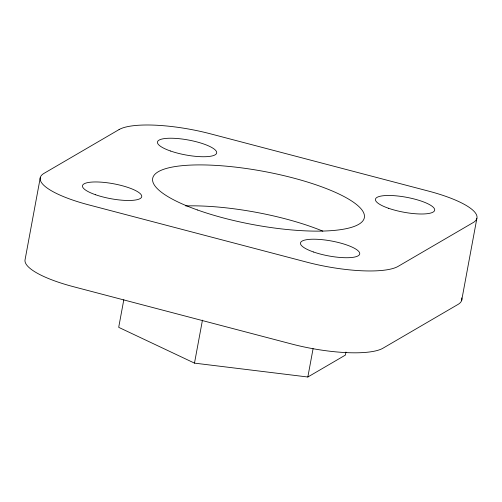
<?xml version="1.0" encoding="UTF-8"?>
<svg xmlns="http://www.w3.org/2000/svg" width="502" height="502" viewBox="0 0 502 502"><rect width="100%" height="100%" fill="white"/><g stroke="black" fill="none" stroke-linecap="round" stroke-linejoin="round"><path stroke-width="0.75" d="M40.311 177.476L25.144 259.327A73.123 18.43 10.5 0 0 73.336 286.673L291.53 343.977A73.123 18.43 10.5 0 0 382.926 348.237L457.949 304.469A73.123 18.43 10.5 0 0 461.727 297.893M123.818 299.707L118.698 327.335L194.487 363.128L307.833 377.008L345.376 355.102L345.947 352.034M194.487 363.128L202.457 320.15M307.833 377.008L313.091 348.614M461.689 300.334L476.856 218.477M185.677 205.927A107.635 27.133 10.5 0 1 322.817 231.146M119.074 129.566L44.05 173.341A73.123 18.43 10.5 0 0 88.509 204.816L306.703 262.126A73.123 18.43 10.5 0 0 398.099 266.386L473.122 222.612A73.123 18.43 10.5 0 0 428.664 191.136L210.47 133.833A73.123 18.43 10.5 0 0 119.074 129.566M388.498 208.261A30.107 7.586 10.5 0 0 434.625 210.394A30.107 7.586 10.5 0 0 392.056 195.56A30.107 7.586 10.5 0 0 388.498 208.261M313.543 251.998A30.107 7.586 10.5 0 0 359.67 254.125A30.107 7.586 10.5 0 0 317.101 239.291A30.107 7.586 10.5 0 0 313.543 251.998M95.549 194.745A30.107 7.586 10.5 0 0 141.677 196.872A30.107 7.586 10.5 0 0 99.107 182.038A30.107 7.586 10.5 0 0 95.549 194.745M170.504 151.008A30.107 7.586 10.5 0 0 216.632 153.141A30.107 7.586 10.5 0 0 174.062 138.307A30.107 7.586 10.5 0 0 170.504 151.008M197.468 209.974A107.635 27.133 10.5 0 0 364.032 218.784A107.635 27.133 10.5 0 0 214.047 165.296A107.635 27.133 10.5 0 0 197.468 209.974"/></g></svg>
